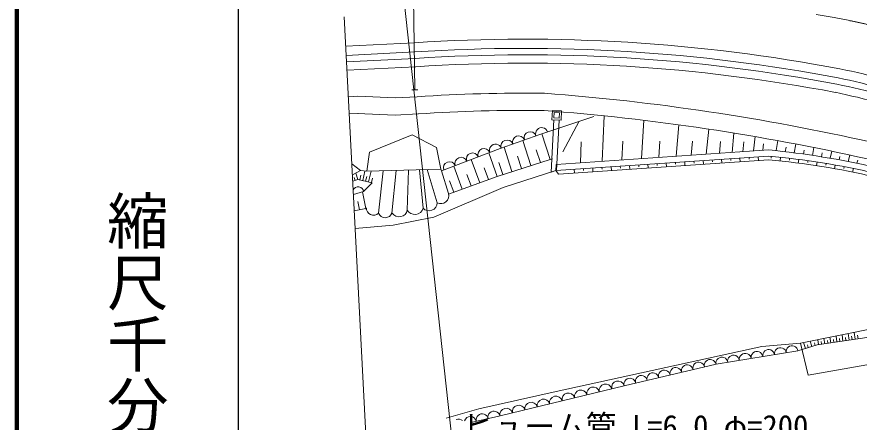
# Model space of a CAD drawing. Units: millimetres, scale not verified. Extents: x 40000 to 680000, y 20000 to 380000.
# Drawn here: x 40000 to 108510, y 272133 to 305094 of the extents above; entities that cross this region are included whole.
import ezdxf
from ezdxf.enums import TextEntityAlignment as Align

# ---------------------------------------------------------------- set-up
doc = ezdxf.new("R2010")
doc.units = ezdxf.units.MM
doc.header["$LTSCALE"] = 1000
doc.linetypes.add('CHAIN', pattern=[18.5, 12, -1.5, 3.5, -1.5])
for name, color, linetype, lineweight in [('M-BGD', 7, 'Continuous', 13), ('M-BMK', 2, 'CHAIN', 13), ('M-STR-HTXT', 7, 'Continuous', 13), ('M-TTL', 2, 'Continuous', 140), ('M-TTL-BAND', 7, 'Continuous', 25)]:
    doc.layers.add(name, color=color, linetype=linetype, lineweight=lineweight)
doc.styles.add('@ＭＳ ゴシック', font='')
doc.styles.add('ＭＳ ゴシック', font='')
doc.styles.get('@ＭＳ ゴシック').set_extended_font_data('@MS Gothic')
doc.styles.get('ＭＳ ゴシック').set_extended_font_data('MS Gothic')

msp = doc.modelspace()

# ---------------------------------------------------------------- linework, layer by layer
at = {"layer": 'M-BGD'}
for p, q in [((72209, 311791), (72366, 299148)), ((69334, 252560), (66632, 305092)), ((72317, 302985), (66755, 302699)), ((72366, 302236), (66794, 301950)), ((72400, 301717), (66821, 301430)), ((72428, 301038), (66855, 300751)), ((72616, 299151), (72116, 299145)), ((67739, 298634), (66966, 298594)), ((70758, 298509), (67739, 298634)), ((72574, 298602), (70758, 298509)), ((83557, 297479), (83515, 296730)), ((84305, 297437), (83557, 297479)), ((84263, 296688), (84305, 297437)), ((67811, 297236), (67038, 297196)), ((70765, 297107), (67681, 297235)), ((72646, 297204), (70765, 297107)), ((82541, 295537), (86942, 296997)), ((83450, 292470), (83677, 296720)), ((83515, 296730), (84263, 296688)), ((83698, 297320), (83673, 296871)), ((83673, 296871), (84122, 296846)), ((84147, 297295), (83698, 297320)), ((83897, 292587), (84116, 296697)), ((84122, 296846), (84147, 297295)), ((87757, 297042), (87599, 293348)), ((90992, 296680), (90796, 293566)), ((84410, 294121), (85749, 296601)), ((93832, 296313), (93626, 293759)), ((68694, 294084), (72155, 295500)), ((72155, 295500), (74133, 294456)), ((79316, 294380), (82541, 295537)), ((83366, 293497), (82699, 295581)), ((96272, 295963), (96077, 293926)), ((98330, 295640), (98177, 294070)), ((100053, 295352), (99923, 294189)), ((81803, 292997), (81150, 295037)), ((85833, 293227), (85887, 294936)), ((89196, 293457), (89276, 294979)), ((92210, 293662), (92305, 294988)), ((94850, 293843), (94950, 294973)), ((97140, 293999), (97226, 294952)), ((99049, 294129), (99132, 294923)), ((100676, 294240), (100739, 294777)), ((101898, 295025), (101754, 294213)), ((103367, 294750), (103233, 294038)), ((68462, 292531), (68694, 294084)), ((74133, 294456), (74498, 292713)), ((74551, 292573), (79316, 294380)), ((79073, 292123), (78378, 294024)), ((80272, 292507), (79636, 294495)), ((82584, 293247), (82253, 294281)), ((83854, 293092), (101164, 294274)), ((102494, 294129), (102562, 294504)), ((103971, 293938), (104033, 294261)), ((104834, 294463), (104707, 293831)), ((105443, 293715), (105508, 294029)), ((106290, 294166), (106155, 293595)), ((77647, 291602), (76958, 293486)), ((83366, 293497), (79073, 292123)), ((79527, 292268), (79214, 293245)), ((81038, 292752), (80715, 293759)), ((83571, 293547), (83366, 293497)), ((101167, 293773), (83844, 292590)), ((101164, 293472), (84067, 292305)), ((93572, 293254), (93582, 293105)), ((94320, 293305), (94340, 293006)), ((95068, 293356), (95079, 293207)), ((95817, 293407), (95837, 293108)), ((96565, 293459), (96575, 293309)), ((97313, 293510), (97334, 293210)), ((98061, 293561), (98072, 293411)), ((98810, 293612), (98830, 293312)), ((99558, 293663), (99568, 293513)), ((100306, 293714), (100327, 293415)), ((101366, 293754), (101351, 293605)), ((102112, 293678), (102080, 293380)), ((102857, 293594), (102839, 293445)), ((103601, 293501), (103562, 293203)), ((104344, 293399), (104323, 293250)), ((105086, 293288), (105040, 292992)), ((106882, 293465), (106951, 293741)), ((107748, 293856), (107609, 293327)), ((108334, 293181), (108406, 293441)), ((67247, 293142), (67957, 292590)), ((67293, 292240), (67957, 292590)), ((67957, 292590), (68462, 292531)), ((68134, 291780), (68313, 292549)), ((68462, 292531), (74498, 292713)), ((68612, 291670), (68816, 292542)), ((69419, 289117), (69786, 292571)), ((70513, 289135), (70840, 292603)), ((71760, 289383), (71855, 292634)), ((73041, 289530), (72752, 292661)), ((74189, 289973), (73374, 292680)), ((74498, 292713), (74551, 292573)), ((74551, 292573), (75096, 290737)), ((76234, 291085), (75551, 292952)), ((78360, 291862), (78014, 292809)), ((79569, 291229), (83843, 292596)), ((83450, 292470), (83827, 292591)), ((83827, 292591), (83854, 293092)), ((83827, 292591), (84067, 292305)), ((85341, 292693), (85361, 292393)), ((86089, 292744), (86099, 292594)), ((86837, 292795), (86858, 292495)), ((87586, 292846), (87596, 292696)), ((88334, 292897), (88354, 292598)), ((89082, 292948), (89092, 292798)), ((89831, 292999), (89851, 292700)), ((90579, 293050), (90589, 292900)), ((91327, 293101), (91347, 292802)), ((92075, 293152), (92086, 293002)), ((92824, 293203), (92844, 292904)), ((105826, 293169), (105802, 293021)), ((106566, 293042), (106513, 292747)), ((107303, 292906), (107275, 292758)), ((108039, 292761), (107979, 292467)), ((67744, 291872), (67319, 291733)), ((67506, 291794), (67428, 292032)), ((67744, 291872), (67575, 292388)), ((68888, 291604), (67744, 291872)), ((67890, 291837), (67977, 292208)), ((68369, 291727), (68455, 292097)), ((68847, 291617), (68934, 291987)), ((79073, 292123), (75113, 290675)), ((76940, 291343), (76597, 292281)), ((68204, 290890), (68888, 291604)), ((73915, 288809), (79569, 291229)), ((75533, 290829), (75194, 291758)), ((67375, 290650), (68204, 290890)), ((68374, 289506), (68116, 290864)), ((67864, 289409), (67740, 290064)), ((68374, 289506), (67443, 289329)), ((68441, 289433), (68374, 289506)), ((70615, 288139), (73915, 288809)), ((67517, 287880), (70615, 288139)), ((112788, 280392), (103736, 278547)), ((105089, 278421), (113404, 279652)), ((123043, 279271), (104361, 275961)), ((105708, 278513), (105646, 278936)), ((106203, 278586), (106136, 279036)), ((106450, 278623), (106416, 278854)), ((106698, 278659), (106627, 279136)), ((106945, 278696), (106909, 278941)), ((107192, 278732), (107118, 279236)), ((107440, 278769), (107401, 279028)), ((107687, 278805), (107608, 279336)), ((107934, 278842), (107894, 279114)), ((108181, 278879), (108099, 279436)), ((108429, 278915), (108387, 279201)), ((100593, 278279), (83879, 274613)), ((103736, 278547), (100593, 278279)), ((103529, 277923), (105089, 278421)), ((104361, 275961), (103736, 278547)), ((104136, 278117), (103983, 278597)), ((104374, 278193), (104302, 278420)), ((104664, 278286), (104529, 278709)), ((104938, 278373), (104874, 278575)), ((105214, 278440), (105155, 278836)), ((105461, 278476), (105431, 278681)), ((105956, 278549), (105923, 278768)), ((96867, 276844), (103529, 277923)), ((89396, 275099), (96867, 276844)), ((79298, 272644), (89396, 275099)), ((83879, 274613), (77582, 273208)), ((77582, 273208), (74908, 272457)), ((77055, 272135), (79298, 272644))]:
    msp.add_line(p, q, dxfattribs=at)
for centre, radius, start, end in [((81308, 165859), 137420, 79.24815, 93.75144), ((81308, 165859), 136670, 79.24815, 93.75144), ((81308, 165859), 136150, 79.25245, 93.75144), ((81308, 165859), 135470, 79.24815, 93.75144), ((93592, 236231), 66000, 71.6115, 78.32722), ((93592, 236231), 65250, 71.6115, 78.32722), ((93592, 236231), 64730, 71.62051, 78.31821), ((81308, 165859), 133030, 89.31125, 93.76466), ((69070, 115444), 183957, 77.30246, 85.68614), ((93592, 236231), 64050, 71.6115, 78.32722), ((81308, 165859), 131630, 89.31125, 93.76466), ((69070, 115444), 182557, 77.30246, 85.68614), ((82696, 295588), 500, 18.35168, 199.28676), ((80812, 294916), 500, 19.73293, 199.73293), ((81753, 295254), 500, 19.73293, 199.73293), ((78932, 294234), 500, 20.57543, 200.76484), ((79871, 294579), 500, 19.73293, 199.73293), ((77062, 293525), 500, 20.76268, 200.76268), ((77997, 293880), 500, 20.76268, 200.76268), ((94454, 226176), 68427, 69.52315, 84.37249), ((75192, 292816), 500, 20.76268, 200.76268), ((76127, 293171), 500, 20.76268, 200.76268), ((95210, 229465), 64283, 69.16731, 84.68597), ((95210, 229465), 64583, 69.15484, 84.70745), ((67761, 290827), 448, 8.08601, 154.54015), ((74483, 290544), 643, 242.71676, 17.47703), ((73522, 289991), 666, 223.70237, 358.46264), ((69019, 289549), 589, 177.99843, 312.7587), ((69962, 289354), 593, 203.57105, 338.33132), ((71085, 289519), 688, 213.8817, 348.64197), ((72370, 289723), 698, 209.16383, 343.9241), ((102098, 277709), 482, 7.11337, 191.2947), ((103050, 277864), 482, 7.11344, 191.29521), ((98291, 277092), 482, 7.11349, 191.29458), ((99243, 277247), 482, 7.11413, 191.29452), ((100195, 277401), 482, 7.11349, 191.29458), ((101147, 277555), 482, 7.11373, 191.29479), ((94528, 276318), 480, 10.73983, 195.54865), ((95461, 276536), 480, 10.73983, 195.54865), ((96395, 276754), 480, 10.73919, 195.54872), ((97340, 276938), 482, 7.114, 191.29465), ((91726, 275664), 480, 10.73983, 195.54865), ((92660, 275882), 480, 10.73983, 195.54865), ((93594, 276100), 480, 10.73919, 195.54872), ((88896, 274957), 520, 15.87433, 191.45616), ((89859, 275228), 480, 10.73983, 195.54865), ((90793, 275446), 480, 10.73919, 195.54872), ((85867, 274220), 520, 15.87378, 191.45671), ((86876, 274466), 520, 15.87378, 191.45671), ((87886, 274712), 520, 15.87406, 191.45659), ((83847, 273729), 520, 15.87433, 191.45616), ((84857, 273975), 520, 15.87344, 191.45668), ((80817, 272993), 520, 15.87433, 191.45616), ((81827, 273238), 520, 15.87406, 191.45659), ((82837, 273484), 520, 15.87433, 191.45616), ((77850, 272321), 494, 12.13558, 193.43628), ((78814, 272540), 494, 12.13593, 193.43664), ((79807, 272747), 520, 15.87433, 191.45616), ((75922, 271884), 494, 48.96346, 113.96966), ((76886, 272102), 494, 12.13613, 164.78932)]:
    msp.add_arc(centre, radius, start, end, dxfattribs=at)
at = {"layer": 'M-BMK'}
msp.add_lwpolyline([(105011, 305295), (106485, 305033), (107752, 304784)], dxfattribs=at)
msp.add_arc((93588, 236231), 70000, 71.60998, 78.3256, dxfattribs=at)
at = {"layer": 'M-STR-HTXT'}
msp.add_line((71391, 307482), (75503, 269673), dxfattribs=at)
at = {"layer": 'M-TTL'}
msp.add_line((40000, 380000), (40000, 20000), dxfattribs=at)
at = {"layer": 'M-TTL-BAND'}
msp.add_line((58000, 370000), (58000, 20000), dxfattribs=at)

# ---------------------------------------------------------------- texts
at = {"layer": 'M-STR-HTXT', "style": 'ＭＳ ゴシック'}
msp.add_text('ヒューム管 L=6.0 φ=200', height=1833, dxfattribs=at).set_placement((104384, 270335), align=Align.BOTTOM_RIGHT)
at = {"layer": 'M-TTL-BAND', "style": '@ＭＳ ゴシック'}
msp.add_text('縮尺千分の一', height=3666, rotation=270, dxfattribs=at).set_placement((49777, 261030), align=Align.MIDDLE_RIGHT)

doc.saveas('drawing.dxf')
